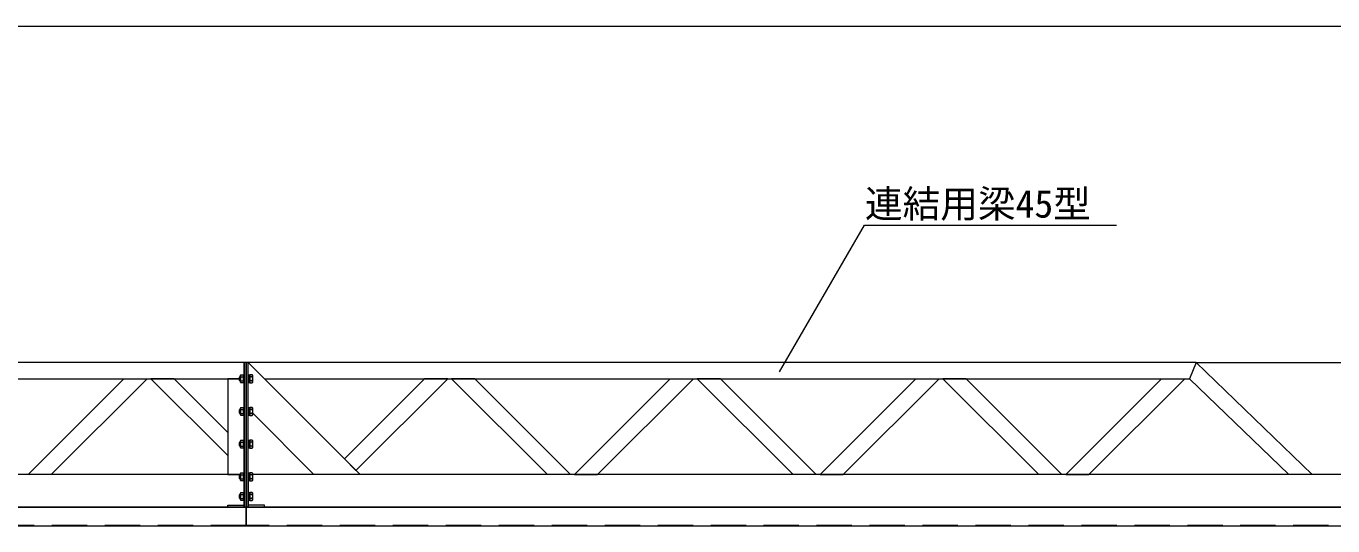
# Model space of a CAD drawing. Units: millimetres, scale not verified. Extents: x -12090 to 12090, y -18325 to 18325.
# Drawn here: x -2473 to 1524, y -9990 to -8461 of the extents above; entities that cross this region are included whole.
import ezdxf
from ezdxf.enums import TextEntityAlignment as Align

# ---------------------------------------------------------------- set-up
doc = ezdxf.new("R2010")
doc.units = ezdxf.units.MM
doc.header["$LTSCALE"] = 90
doc.linetypes.add('DASHED1', pattern=[1.8, 1.2, -0.6])
for name, color, linetype, lineweight in [('0-6_ﾎﾞﾙﾄ類', 134, 'Continuous', 18), ('0-B_寸法', 134, 'Continuous', 18), ('1-5_中間梁36', 134, 'Continuous', 18), ('1-B_文字', 134, 'Continuous', 18), ('1-D_連結用梁45', 134, 'Continuous', 18)]:
    doc.layers.add(name, color=color, linetype=linetype, lineweight=lineweight)
doc.styles.add('ＭＳ ゴシック', font='')
doc.styles.get('ＭＳ ゴシック').set_extended_font_data('MS Gothic')

msp = doc.modelspace()

# ---------------------------------------------------------------- linework, layer by layer
at = {"layer": '0-6_ﾎﾞﾙﾄ類'}
for p, q in [((-1818.89, -9533), (-1820.89, -9535)), ((-1820.89, -9545), (-1820.89, -9535)), ((-1818.89, -9547), (-1820.89, -9545)), ((-1817.5, -9534.2), (-1820.1, -9534.2)), ((-1817.5, -9545.8), (-1820.1, -9545.8)), ((-1818.89, -9547), (-1818.89, -9533)), ((-1817.5, -9533), (-1818.89, -9533)), ((-1817.5, -9547), (-1818.89, -9547)), ((-1817.5, -9529.5), (-1815.87, -9527.88)), ((-1817.5, -9550.5), (-1817.5, -9529.5)), ((-1817.5, -9550.5), (-1815.87, -9552.12)), ((-1815.87, -9533.93), (-1808.5, -9533.93)), ((-1815.87, -9546.07), (-1808.5, -9546.07)), ((-1788.89, -9539.2), (-1791.89, -9540)), ((-1788.89, -9540), (-1791.89, -9540.8)), ((-1781.51, -9533.93), (-1788.89, -9533.93)), ((-1781.51, -9546.07), (-1788.89, -9546.07)), ((-1779.89, -9550.5), (-1781.51, -9552.12)), ((-1817.5, -9629.5), (-1815.87, -9627.88)), ((-1817.5, -9650.5), (-1817.5, -9629.5)), ((-1818.89, -9633), (-1820.89, -9635)), ((-1820.89, -9645), (-1820.89, -9635)), ((-1818.89, -9647), (-1820.89, -9645)), ((-1817.5, -9634.2), (-1820.1, -9634.2)), ((-1817.5, -9645.8), (-1820.1, -9645.8)), ((-1818.89, -9647), (-1818.89, -9633)), ((-1817.5, -9633), (-1818.89, -9633)), ((-1817.5, -9647), (-1818.89, -9647)), ((-1817.5, -9650.5), (-1815.87, -9652.12)), ((-1815.87, -9633.94), (-1808.5, -9633.94)), ((-1815.87, -9646.07), (-1808.5, -9646.07)), ((-1788.89, -9639.2), (-1791.89, -9640)), ((-1788.89, -9640), (-1791.89, -9640.8)), ((-1781.51, -9633.94), (-1788.89, -9633.94)), ((-1781.51, -9646.07), (-1788.89, -9646.07)), ((-1779.89, -9650.5), (-1781.51, -9652.12)), ((-1818.89, -9733), (-1820.89, -9735)), ((-1820.89, -9745), (-1820.89, -9735)), ((-1818.89, -9747), (-1820.89, -9745)), ((-1817.5, -9734.2), (-1820.1, -9734.2)), ((-1817.5, -9745.8), (-1820.1, -9745.8)), ((-1818.89, -9747), (-1818.89, -9733)), ((-1817.5, -9733), (-1818.89, -9733)), ((-1817.5, -9747), (-1818.89, -9747)), ((-1817.5, -9729.5), (-1815.87, -9727.88)), ((-1817.5, -9750.5), (-1817.5, -9729.5)), ((-1817.5, -9750.5), (-1815.87, -9752.12)), ((-1815.87, -9733.94), (-1808.5, -9733.94)), ((-1815.87, -9746.06), (-1808.5, -9746.06)), ((-1788.89, -9739.2), (-1791.89, -9740)), ((-1788.89, -9740), (-1791.89, -9740.81)), ((-1781.51, -9733.94), (-1788.89, -9733.94)), ((-1781.51, -9746.06), (-1788.89, -9746.06)), ((-1779.89, -9750.5), (-1781.51, -9752.12)), ((-1817.5, -9829.5), (-1815.87, -9827.87)), ((-1817.5, -9850.5), (-1817.5, -9829.5)), ((-1818.89, -9833), (-1820.89, -9835)), ((-1820.89, -9845), (-1820.89, -9835)), ((-1818.89, -9847), (-1820.89, -9845)), ((-1817.5, -9834.2), (-1820.1, -9834.2)), ((-1817.5, -9845.8), (-1820.1, -9845.8)), ((-1818.89, -9847), (-1818.89, -9833)), ((-1817.5, -9833), (-1818.89, -9833)), ((-1817.5, -9847), (-1818.89, -9847)), ((-1817.5, -9850.5), (-1815.87, -9852.12)), ((-1815.87, -9833.94), (-1808.5, -9833.94)), ((-1815.87, -9846.06), (-1808.5, -9846.06)), ((-1788.89, -9839.2), (-1791.89, -9840)), ((-1788.89, -9840), (-1791.89, -9840.81)), ((-1781.51, -9833.94), (-1788.89, -9833.94)), ((-1781.51, -9846.06), (-1788.89, -9846.06)), ((-1779.89, -9850.5), (-1781.51, -9852.12)), ((-1818.89, -9893), (-1820.89, -9895)), ((-1820.89, -9905), (-1820.89, -9895)), ((-1818.89, -9907), (-1820.89, -9905)), ((-1817.5, -9894.2), (-1820.1, -9894.2)), ((-1817.5, -9905.8), (-1820.1, -9905.8)), ((-1818.89, -9907), (-1818.89, -9893)), ((-1817.5, -9893), (-1818.89, -9893)), ((-1817.5, -9907), (-1818.89, -9907)), ((-1817.5, -9889.5), (-1815.87, -9887.88)), ((-1817.5, -9910.5), (-1817.5, -9889.5)), ((-1817.5, -9910.5), (-1815.87, -9912.12)), ((-1815.87, -9893.93), (-1808.5, -9893.93)), ((-1815.87, -9906.07), (-1808.5, -9906.07)), ((-1788.89, -9899.2), (-1791.89, -9900)), ((-1788.89, -9900), (-1791.89, -9900.8)), ((-1781.51, -9893.93), (-1788.89, -9893.93)), ((-1781.51, -9906.07), (-1788.89, -9906.07)), ((-1779.89, -9910.5), (-1781.51, -9912.12))]:
    msp.add_line(p, q, dxfattribs=at)
for points in [[(-1815.87, -9527.88), (-1808.5, -9527.88), (-1808.5, -9552.12), (-1815.87, -9552.12)], [(-1781.51, -9527.88), (-1788.89, -9527.88), (-1788.89, -9552.12), (-1781.51, -9552.12)], [(-1779.89, -9550.5), (-1779.89, -9529.5), (-1781.51, -9527.88)], [(-1815.87, -9627.88), (-1808.5, -9627.88), (-1808.5, -9652.12), (-1815.87, -9652.12)], [(-1781.51, -9627.88), (-1788.89, -9627.88), (-1788.89, -9652.12), (-1781.51, -9652.12)], [(-1779.89, -9650.5), (-1779.89, -9629.5), (-1781.51, -9627.88)], [(-1815.87, -9727.88), (-1808.5, -9727.88), (-1808.5, -9752.12), (-1815.87, -9752.12)], [(-1781.51, -9727.88), (-1788.89, -9727.88), (-1788.89, -9752.12), (-1781.51, -9752.12)], [(-1779.89, -9750.5), (-1779.89, -9729.5), (-1781.51, -9727.88)], [(-1815.87, -9827.87), (-1808.5, -9827.87), (-1808.5, -9852.12), (-1815.87, -9852.12)], [(-1781.51, -9827.87), (-1788.89, -9827.87), (-1788.89, -9852.12), (-1781.51, -9852.12)], [(-1779.89, -9850.5), (-1779.89, -9829.5), (-1781.51, -9827.87)], [(-1815.87, -9887.88), (-1808.5, -9887.88), (-1808.5, -9912.12), (-1815.87, -9912.12)], [(-1781.51, -9887.88), (-1788.89, -9887.88), (-1788.89, -9912.12), (-1781.51, -9912.12)], [(-1779.89, -9910.5), (-1779.89, -9889.5), (-1781.51, -9887.88)]]:
    msp.add_lwpolyline(points, dxfattribs=at)
for points in [[(-1808.5, -9551), (-1808.5, -9529), (-1806.19, -9529), (-1806.19, -9551)], [(-1791.89, -9529), (-1791.89, -9551), (-1794.2, -9551), (-1794.2, -9529)], [(-1791.89, -9528.65), (-1791.89, -9551.35), (-1788.89, -9551.35), (-1788.89, -9528.65)], [(-1808.5, -9651), (-1808.5, -9629), (-1806.19, -9629), (-1806.19, -9651)], [(-1791.89, -9629), (-1791.89, -9651), (-1794.2, -9651), (-1794.2, -9629)], [(-1791.89, -9628.65), (-1791.89, -9651.35), (-1788.89, -9651.35), (-1788.89, -9628.65)], [(-1808.5, -9751), (-1808.5, -9729), (-1806.19, -9729), (-1806.19, -9751)], [(-1791.89, -9729), (-1791.89, -9751), (-1794.2, -9751), (-1794.2, -9729)], [(-1791.89, -9728.65), (-1791.89, -9751.35), (-1788.89, -9751.35), (-1788.89, -9728.65)], [(-1808.5, -9851), (-1808.5, -9829), (-1806.19, -9829), (-1806.19, -9851)], [(-1791.89, -9829), (-1791.89, -9851), (-1794.2, -9851), (-1794.2, -9829)], [(-1791.89, -9828.65), (-1791.89, -9851.35), (-1788.89, -9851.35), (-1788.89, -9828.65)], [(-1808.5, -9911), (-1808.5, -9889), (-1806.19, -9889), (-1806.19, -9911)], [(-1791.89, -9889), (-1791.89, -9911), (-1794.2, -9911), (-1794.2, -9889)], [(-1791.89, -9888.65), (-1791.89, -9911.35), (-1788.89, -9911.35), (-1788.89, -9888.65)]]:
    msp.add_lwpolyline(points, close=True, dxfattribs=at)
for centre, radius, start, end in [((-1805.37, -9540), 12.12, 150, 210), ((-1812.83, -9530.91), 4.28, 135, 225), ((-1812.83, -9549.09), 4.28, 135, 225), ((-1784.55, -9530.91), 4.28, 315, 45), ((-1792.02, -9540), 12.12, 330, 30), ((-1784.55, -9549.09), 4.28, 315, 45), ((-1812.83, -9630.91), 4.28, 135, 225), ((-1784.55, -9630.91), 4.28, 315, 45), ((-1805.37, -9640), 12.12, 150, 210), ((-1812.83, -9649.09), 4.28, 135, 225), ((-1792.02, -9640), 12.12, 330, 30), ((-1784.55, -9649.09), 4.28, 315, 45), ((-1805.37, -9740), 12.12, 150, 210), ((-1812.83, -9730.91), 4.28, 135, 225), ((-1812.83, -9749.1), 4.28, 135, 225), ((-1784.55, -9730.91), 4.28, 315, 45), ((-1792.02, -9740), 12.12, 330, 30), ((-1784.55, -9749.1), 4.28, 315, 45), ((-1812.83, -9830.91), 4.28, 135, 225), ((-1784.55, -9830.91), 4.28, 315, 45), ((-1805.37, -9840), 12.12, 150, 210), ((-1812.83, -9849.1), 4.28, 135, 225), ((-1792.02, -9840), 12.12, 330, 30), ((-1784.55, -9849.1), 4.28, 315, 45), ((-1805.37, -9900), 12.12, 150, 210), ((-1812.83, -9890.91), 4.28, 135, 225), ((-1812.83, -9909.09), 4.28, 135, 225), ((-1784.55, -9890.91), 4.28, 315, 45), ((-1792.02, -9900), 12.12, 330, 30), ((-1784.55, -9909.09), 4.28, 315, 45)]:
    msp.add_arc(centre, radius, start, end, dxfattribs=at)
at = {"layer": '0-B_寸法'}
for p, q in [((-9834.19, -8461.4), (2633.81, -8461.4)), ((1106.81, -9490), (3760.8, -9490))]:
    msp.add_line(p, q, dxfattribs=at)
at = {"layer": '1-5_中間梁36'}
for p, q in [((-5379.89, -9540), (-1820.89, -9540)), ((-1806.19, -9833), (-1806.19, -9540)), ((-1817.5, -9833), (-5379.89, -9833))]:
    msp.add_line(p, q, dxfattribs=at)
at = {"layer": '1-5_中間梁36', "linetype": 'DASHED1'}
msp.add_line((-1800.19, -9988.4), (-5400.19, -9988.4), dxfattribs=at)
at = {"layer": '1-5_中間梁36'}
for points in [[(-1806.19, -9540), (-1806.19, -9490), (-5394.19, -9490), (-5394.19, -9540)], [(-1856.2, -9704.45), (-2020.64, -9540), (-2091.35, -9540), (-1856.2, -9775.16)], [(-1820.89, -9540), (-1856.2, -9540), (-1856.2, -9833), (-1817.5, -9833)], [(-5394.19, -9833), (-5394.19, -9933), (-1806.19, -9933), (-1806.19, -9833)]]:
    msp.add_lwpolyline(points, dxfattribs=at)
for points in [[(-1806.19, -9933), (-1800.19, -9933), (-1800.19, -9490), (-1806.19, -9490)], [(-2396.35, -9833), (-2467.06, -9833), (-2174.06, -9540), (-2103.35, -9540)], [(-5400.19, -9990), (-1800.19, -9990), (-1800.19, -9933), (-5400.19, -9933)], [(-1856.2, -9933), (-1856.2, -9927), (-1806.19, -9927), (-1806.19, -9933)]]:
    msp.add_lwpolyline(points, close=True, dxfattribs=at)
at = {"layer": '1-B_文字'}
msp.add_line((91.46, -9070.14), (862.52, -9070.14), dxfattribs=at)
msp.add_lwpolyline([(-168.31, -9519.32), (91.03, -9070.14), (91.46, -9070.14)], dxfattribs=at)
at = {"layer": '1-D_連結用梁45'}
for p, q in [((1105.8, -9490), (-1794.2, -9490)), ((1105.8, -9490), (1085.61, -9540)), ((1105.8, -9490), (1461, -9833)), ((-1744.19, -9540), (1085.61, -9540)), ((-1100.77, -9540), (-1171.49, -9540)), ((-878.48, -9833), (-1171.49, -9540)), ((-807.77, -9833), (-1100.77, -9540)), ((-795.77, -9833), (-502.78, -9540)), ((-725.06, -9833), (-432.06, -9540)), ((-502.78, -9540), (-432.06, -9540)), ((-349.35, -9540), (-420.06, -9540)), ((-127.06, -9833), (-420.06, -9540)), ((-56.35, -9833), (-349.35, -9540)), ((-44.35, -9833), (248.65, -9540)), ((26.36, -9833), (319.36, -9540)), ((248.65, -9540), (319.36, -9540)), ((402.08, -9540), (331.36, -9540)), ((624.36, -9833), (331.36, -9540)), ((695.07, -9833), (402.08, -9540)), ((707.07, -9833), (1000.07, -9540)), ((777.78, -9833), (1070.78, -9540)), ((1000.07, -9540), (1070.78, -9540)), ((1085.61, -9540), (1389.02, -9833)), ((2799.81, -9833), (-1779.89, -9833)), ((-807.77, -9833), (-878.48, -9833)), ((-795.77, -9833), (-725.06, -9833)), ((-56.35, -9833), (-127.06, -9833)), ((-44.35, -9833), (26.36, -9833)), ((695.07, -9833), (624.36, -9833)), ((707.07, -9833), (777.78, -9833))]:
    msp.add_line(p, q, dxfattribs=at)
at = {"layer": '1-D_連結用梁45', "linetype": 'DASHED1'}
msp.add_line((2644.8, -9988.4), (-1800.19, -9988.4), dxfattribs=at)
at = {"layer": '1-D_連結用梁45'}
for points in [[(-1800.19, -9933), (-1794.2, -9933), (-1794.2, -9490), (-1800.19, -9490)], [(-1254.19, -9540), (-1499.56, -9785.37), (-1464.2, -9820.72), (-1183.48, -9540)], [(-1744.19, -9933), (-1744.19, -9927), (-1794.2, -9927), (-1794.2, -9933)]]:
    msp.add_lwpolyline(points, close=True, dxfattribs=at)
for points in [[(-1794.2, -9631.42), (-1794.2, -9490), (-1451.25, -9832.95), (-1592.67, -9832.95), (-1779.89, -9645.72)], [(-1794.2, -9833), (-1794.2, -9933), (2399.8, -9933)], [(1799.81, -9933), (-1800.19, -9933), (-1800.19, -9990), (1799.81, -9990), (1799.81, -9987)]]:
    msp.add_lwpolyline(points, dxfattribs=at)

# ---------------------------------------------------------------- texts
at = {"layer": '1-B_文字', "style": 'ＭＳ ゴシック'}
msp.add_text('連結用梁45型', height=84.46, dxfattribs=at).set_placement((92.66, -9072.49), align=Align.BOTTOM_LEFT)

doc.saveas('drawing.dxf')
